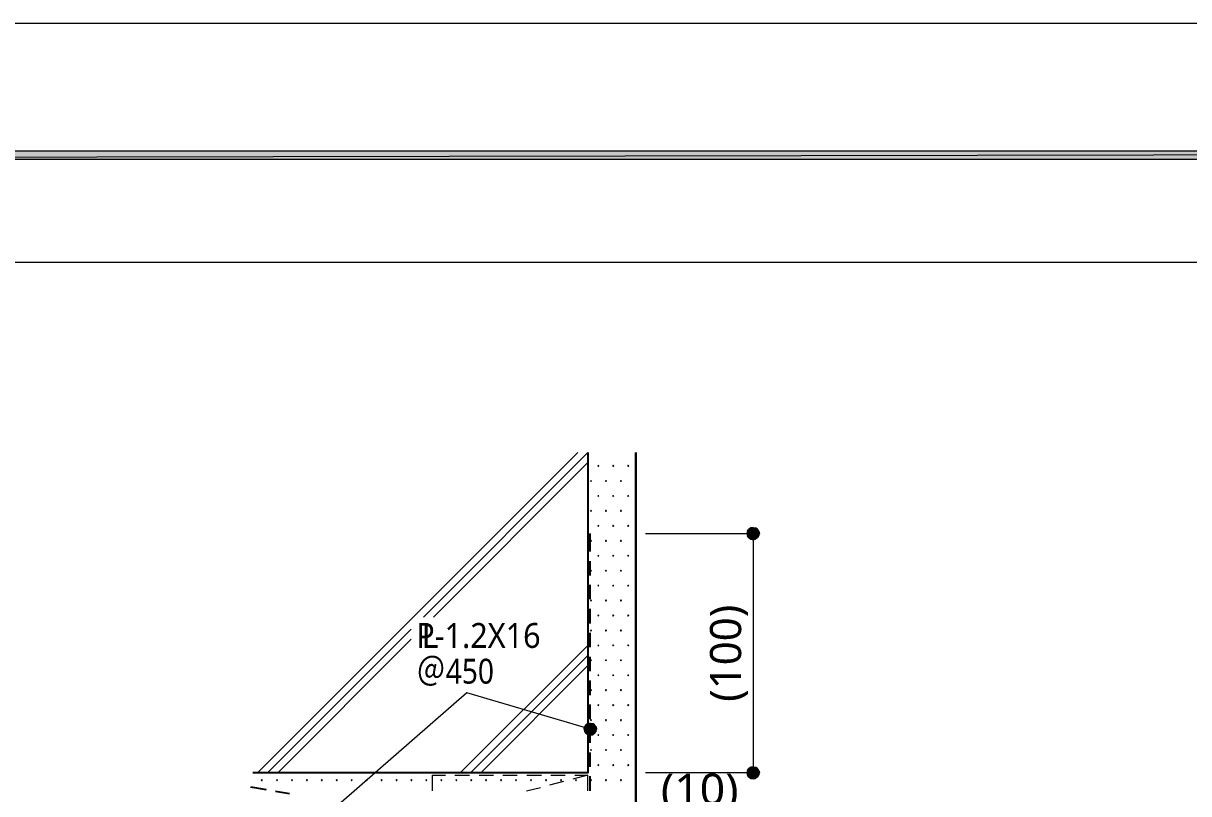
# Model space of a CAD drawing. Header units: millimetres. Extents: x 0 to 420, y 0 to 297.
# Drawn here: x 108.4 to 205.8, y 232.6 to 297 of the extents above; entities that cross this region are included whole.
import ezdxf
from ezdxf.enums import TextEntityAlignment as Align

# ---------------------------------------------------------------- set-up
doc = ezdxf.new("R2010")
doc.units = ezdxf.units.MM
doc.styles.add('kst32b', font='NotoSansJP-Variable.ttf')

msp = doc.modelspace()

# ---------------------------------------------------------------- hatches: boundary and pattern name
h = msp.add_hatch(color=7)
h.paths.add_polyline_path([(394.166, 285.623), (394.166, 286.321), (26.183, 285.623), (394.166, 285.623)])
h.paths.add_polyline_path([(394.166, 286.321), (26.183, 285.623), (26.183, 286.321), (394.166, 286.321)])
for points in [[(156.422, 260.032), (156.401, 260.011), (156.379, 259.99), (156.401, 259.969), (156.422, 259.948), (156.443, 259.969), (156.464, 259.99), (156.443, 260.011), (156.422, 260.032)], [(157.671, 260.032), (157.649, 260.011), (157.628, 259.99), (157.649, 259.969), (157.671, 259.948), (157.692, 259.969), (157.713, 259.99), (157.692, 260.011), (157.671, 260.032)], [(158.919, 260.032), (158.898, 260.011), (158.877, 259.99), (158.898, 259.969), (158.919, 259.948), (158.941, 259.969), (158.962, 259.99), (158.941, 260.011), (158.919, 260.032)], [(155.808, 258.762), (155.787, 258.741), (155.766, 258.72), (155.787, 258.699), (155.808, 258.678), (155.829, 258.699), (155.85, 258.72), (155.829, 258.741), (155.808, 258.762)], [(157.057, 258.762), (157.036, 258.741), (157.014, 258.72), (157.036, 258.699), (157.057, 258.678), (157.078, 258.699), (157.099, 258.72), (157.078, 258.741), (157.057, 258.762)], [(158.305, 258.762), (158.284, 258.741), (158.263, 258.72), (158.284, 258.699), (158.305, 258.678), (158.327, 258.699), (158.348, 258.72), (158.327, 258.741), (158.305, 258.762)], [(156.422, 257.514), (156.401, 257.492), (156.379, 257.471), (156.401, 257.45), (156.422, 257.429), (156.443, 257.45), (156.464, 257.471), (156.443, 257.492), (156.422, 257.514)], [(157.671, 257.514), (157.649, 257.492), (157.628, 257.471), (157.649, 257.45), (157.671, 257.429), (157.692, 257.45), (157.713, 257.471), (157.692, 257.492), (157.671, 257.514)], [(158.919, 257.514), (158.898, 257.492), (158.877, 257.471), (158.898, 257.45), (158.919, 257.429), (158.941, 257.45), (158.962, 257.471), (158.941, 257.492), (158.919, 257.514)], [(155.808, 256.265), (155.787, 256.244), (155.766, 256.222), (155.787, 256.201), (155.808, 256.18), (155.829, 256.201), (155.85, 256.222), (155.829, 256.244), (155.808, 256.265)], [(157.057, 256.265), (157.036, 256.244), (157.014, 256.222), (157.036, 256.201), (157.057, 256.18), (157.078, 256.201), (157.099, 256.222), (157.078, 256.244), (157.057, 256.265)], [(158.305, 256.265), (158.284, 256.244), (158.263, 256.222), (158.284, 256.201), (158.305, 256.18), (158.327, 256.201), (158.348, 256.222), (158.327, 256.244), (158.305, 256.265)], [(156.422, 255.016), (156.401, 254.995), (156.379, 254.974), (156.401, 254.953), (156.422, 254.931), (156.443, 254.953), (156.464, 254.974), (156.443, 254.995), (156.422, 255.016)], [(157.671, 255.016), (157.649, 254.995), (157.628, 254.974), (157.649, 254.953), (157.671, 254.931), (157.692, 254.953), (157.713, 254.974), (157.692, 254.995), (157.671, 255.016)], [(158.919, 255.016), (158.898, 254.995), (158.877, 254.974), (158.898, 254.953), (158.919, 254.931), (158.941, 254.953), (158.962, 254.974), (158.941, 254.995), (158.919, 255.016)], [(169.164, 253.852), (169.354, 253.809), (169.354, 254.339), (169.164, 253.852)], [(155.808, 253.767), (155.787, 253.746), (155.766, 253.725), (155.787, 253.704), (155.808, 253.682), (155.829, 253.704), (155.85, 253.725), (155.829, 253.746), (155.808, 253.767)], [(157.057, 253.767), (157.036, 253.746), (157.014, 253.725), (157.036, 253.704), (157.057, 253.682), (157.078, 253.704), (157.099, 253.725), (157.078, 253.746), (157.057, 253.767)], [(158.305, 253.767), (158.284, 253.746), (158.263, 253.725), (158.284, 253.704), (158.305, 253.682), (158.327, 253.704), (158.348, 253.725), (158.327, 253.746), (158.305, 253.767)], [(156.422, 252.518), (156.401, 252.497), (156.379, 252.476), (156.401, 252.455), (156.422, 252.434), (156.443, 252.455), (156.464, 252.476), (156.443, 252.497), (156.422, 252.518)], [(157.671, 252.518), (157.649, 252.497), (157.628, 252.476), (157.649, 252.455), (157.671, 252.434), (157.692, 252.455), (157.713, 252.476), (157.692, 252.497), (157.671, 252.518)], [(158.919, 252.518), (158.898, 252.497), (158.877, 252.476), (158.898, 252.455), (158.919, 252.434), (158.941, 252.455), (158.962, 252.476), (158.941, 252.497), (158.919, 252.518)], [(155.808, 251.27), (155.787, 251.248), (155.766, 251.227), (155.787, 251.206), (155.808, 251.185), (155.829, 251.206), (155.85, 251.227), (155.829, 251.248), (155.808, 251.27)], [(157.057, 251.27), (157.036, 251.248), (157.014, 251.227), (157.036, 251.206), (157.057, 251.185), (157.078, 251.206), (157.099, 251.227), (157.078, 251.248), (157.057, 251.27)], [(158.305, 251.27), (158.284, 251.248), (158.263, 251.227), (158.284, 251.206), (158.305, 251.185), (158.327, 251.206), (158.348, 251.227), (158.327, 251.248), (158.305, 251.27)], [(156.422, 250.021), (156.401, 249.999), (156.379, 249.978), (156.401, 249.957), (156.422, 249.936), (156.443, 249.957), (156.464, 249.978), (156.443, 249.999), (156.422, 250.021)], [(157.671, 250.021), (157.649, 249.999), (157.628, 249.978), (157.649, 249.957), (157.671, 249.936), (157.692, 249.957), (157.713, 249.978), (157.692, 249.999), (157.671, 250.021)], [(158.919, 250.021), (158.898, 249.999), (158.877, 249.978), (158.898, 249.957), (158.919, 249.936), (158.941, 249.957), (158.962, 249.978), (158.941, 249.999), (158.919, 250.021)], [(155.808, 248.772), (155.787, 248.751), (155.766, 248.729), (155.787, 248.708), (155.808, 248.687), (155.829, 248.708), (155.85, 248.729), (155.829, 248.751), (155.808, 248.772)], [(157.057, 248.772), (157.036, 248.751), (157.014, 248.729), (157.036, 248.708), (157.057, 248.687), (157.078, 248.708), (157.099, 248.729), (157.078, 248.751), (157.057, 248.772)], [(158.305, 248.772), (158.284, 248.751), (158.263, 248.729), (158.284, 248.708), (158.305, 248.687), (158.327, 248.708), (158.348, 248.729), (158.327, 248.751), (158.305, 248.772)], [(156.422, 247.523), (156.401, 247.502), (156.379, 247.481), (156.401, 247.459), (156.422, 247.438), (156.443, 247.459), (156.464, 247.481), (156.443, 247.502), (156.422, 247.523)], [(157.671, 247.523), (157.649, 247.502), (157.628, 247.481), (157.649, 247.459), (157.671, 247.438), (157.692, 247.459), (157.713, 247.481), (157.692, 247.502), (157.671, 247.523)], [(158.919, 247.523), (158.898, 247.502), (158.877, 247.481), (158.898, 247.459), (158.919, 247.438), (158.941, 247.459), (158.962, 247.481), (158.941, 247.502), (158.919, 247.523)], [(155.808, 246.274), (155.787, 246.253), (155.766, 246.232), (155.787, 246.211), (155.808, 246.189), (155.829, 246.211), (155.85, 246.232), (155.829, 246.253), (155.808, 246.274)], [(157.057, 246.274), (157.036, 246.253), (157.014, 246.232), (157.036, 246.211), (157.057, 246.189), (157.078, 246.211), (157.099, 246.232), (157.078, 246.253), (157.057, 246.274)], [(158.305, 246.274), (158.284, 246.253), (158.263, 246.232), (158.284, 246.211), (158.305, 246.189), (158.327, 246.211), (158.348, 246.232), (158.327, 246.253), (158.305, 246.274)], [(156.422, 245.025), (156.401, 245.004), (156.379, 244.983), (156.401, 244.962), (156.422, 244.941), (156.443, 244.962), (156.464, 244.983), (156.443, 245.004), (156.422, 245.025)], [(157.671, 245.025), (157.649, 245.004), (157.628, 244.983), (157.649, 244.962), (157.671, 244.941), (157.692, 244.962), (157.713, 244.983), (157.692, 245.004), (157.671, 245.025)], [(158.919, 245.025), (158.898, 245.004), (158.877, 244.983), (158.898, 244.962), (158.919, 244.941), (158.941, 244.962), (158.962, 244.983), (158.941, 245.004), (158.919, 245.025)], [(155.808, 243.776), (155.787, 243.755), (155.766, 243.734), (155.787, 243.713), (155.808, 243.692), (155.829, 243.713), (155.85, 243.734), (155.829, 243.755), (155.808, 243.776)], [(157.057, 243.776), (157.036, 243.755), (157.014, 243.734), (157.036, 243.713), (157.057, 243.692), (157.078, 243.713), (157.099, 243.734), (157.078, 243.755), (157.057, 243.776)], [(158.305, 243.776), (158.284, 243.755), (158.263, 243.734), (158.284, 243.713), (158.305, 243.692), (158.327, 243.713), (158.348, 243.734), (158.327, 243.755), (158.305, 243.776)], [(156.422, 242.528), (156.401, 242.506), (156.379, 242.485), (156.401, 242.464), (156.422, 242.443), (156.443, 242.464), (156.464, 242.485), (156.443, 242.506), (156.422, 242.528)], [(157.671, 242.528), (157.649, 242.506), (157.628, 242.485), (157.649, 242.464), (157.671, 242.443), (157.692, 242.464), (157.713, 242.485), (157.692, 242.506), (157.671, 242.528)], [(158.919, 242.528), (158.898, 242.506), (158.877, 242.485), (158.898, 242.464), (158.919, 242.443), (158.941, 242.464), (158.962, 242.485), (158.941, 242.506), (158.919, 242.528)], [(155.808, 241.279), (155.787, 241.258), (155.766, 241.237), (155.787, 241.215), (155.808, 241.194), (155.829, 241.215), (155.85, 241.237), (155.829, 241.258), (155.808, 241.279)], [(157.057, 241.279), (157.036, 241.258), (157.014, 241.237), (157.036, 241.215), (157.057, 241.194), (157.078, 241.215), (157.099, 241.237), (157.078, 241.258), (157.057, 241.279)], [(158.305, 241.279), (158.284, 241.258), (158.263, 241.237), (158.284, 241.215), (158.305, 241.194), (158.327, 241.215), (158.348, 241.237), (158.327, 241.258), (158.305, 241.279)], [(156.422, 240.03), (156.401, 240.009), (156.379, 239.988), (156.401, 239.966), (156.422, 239.945), (156.443, 239.966), (156.464, 239.988), (156.443, 240.009), (156.422, 240.03)], [(157.671, 240.03), (157.649, 240.009), (157.628, 239.988), (157.649, 239.966), (157.671, 239.945), (157.692, 239.966), (157.713, 239.988), (157.692, 240.009), (157.671, 240.03)], [(158.919, 240.03), (158.898, 240.009), (158.877, 239.988), (158.898, 239.966), (158.919, 239.945), (158.941, 239.966), (158.962, 239.988), (158.941, 240.009), (158.919, 240.03)], [(155.808, 238.781), (155.787, 238.76), (155.766, 238.739), (155.787, 238.718), (155.808, 238.696), (155.829, 238.718), (155.85, 238.739), (155.829, 238.76), (155.808, 238.781)], [(157.057, 238.781), (157.036, 238.76), (157.014, 238.739), (157.036, 238.718), (157.057, 238.696), (157.078, 238.718), (157.099, 238.739), (157.078, 238.76), (157.057, 238.781)], [(158.305, 238.781), (158.284, 238.76), (158.263, 238.739), (158.284, 238.718), (158.305, 238.696), (158.327, 238.718), (158.348, 238.739), (158.327, 238.76), (158.305, 238.781)], [(155.554, 238.464), (155.385, 238.337), (155.744, 237.977), (155.554, 238.464)], [(156.422, 237.532), (156.401, 237.511), (156.379, 237.49), (156.401, 237.469), (156.422, 237.448), (156.443, 237.469), (156.464, 237.49), (156.443, 237.511), (156.422, 237.532)], [(157.671, 237.532), (157.649, 237.511), (157.628, 237.49), (157.649, 237.469), (157.671, 237.448), (157.692, 237.469), (157.713, 237.49), (157.692, 237.511), (157.671, 237.532)], [(158.919, 237.532), (158.898, 237.511), (158.877, 237.49), (158.898, 237.469), (158.919, 237.448), (158.941, 237.469), (158.962, 237.49), (158.941, 237.511), (158.919, 237.532)], [(155.808, 236.283), (155.787, 236.262), (155.766, 236.241), (155.787, 236.22), (155.808, 236.199), (155.829, 236.22), (155.85, 236.241), (155.829, 236.262), (155.808, 236.283)], [(157.057, 236.283), (157.036, 236.262), (157.014, 236.241), (157.036, 236.22), (157.057, 236.199), (157.078, 236.22), (157.099, 236.241), (157.078, 236.262), (157.057, 236.283)], [(158.305, 236.283), (158.284, 236.262), (158.263, 236.241), (158.284, 236.22), (158.305, 236.199), (158.327, 236.22), (158.348, 236.241), (158.327, 236.262), (158.305, 236.283)], [(156.422, 235.013), (156.401, 234.992), (156.379, 234.971), (156.401, 234.95), (156.422, 234.929), (156.443, 234.95), (156.464, 234.971), (156.443, 234.992), (156.422, 235.013)], [(157.671, 235.013), (157.649, 234.992), (157.628, 234.971), (157.649, 234.95), (157.671, 234.929), (157.692, 234.95), (157.713, 234.971), (157.692, 234.992), (157.671, 235.013)], [(158.919, 235.013), (158.898, 234.992), (158.877, 234.971), (158.898, 234.95), (158.919, 234.929), (158.941, 234.95), (158.962, 234.971), (158.941, 234.992), (158.919, 235.013)], [(169.164, 233.849), (169.354, 233.828), (169.354, 234.336), (169.164, 233.849)], [(128.291, 233.765), (128.27, 233.743), (128.249, 233.722), (128.27, 233.701), (128.291, 233.68), (128.312, 233.701), (128.334, 233.722), (128.312, 233.743), (128.291, 233.765)], [(129.561, 233.765), (129.54, 233.743), (129.519, 233.722), (129.54, 233.701), (129.561, 233.68), (129.582, 233.701), (129.604, 233.722), (129.582, 233.743), (129.561, 233.765)], [(130.81, 233.765), (130.789, 233.743), (130.768, 233.722), (130.789, 233.701), (130.81, 233.68), (130.831, 233.701), (130.852, 233.722), (130.831, 233.743), (130.81, 233.765)], [(132.059, 233.765), (132.038, 233.743), (132.017, 233.722), (132.038, 233.701), (132.059, 233.68), (132.08, 233.701), (132.101, 233.722), (132.08, 233.743), (132.059, 233.765)], [(133.308, 233.765), (133.287, 233.743), (133.265, 233.722), (133.287, 233.701), (133.308, 233.68), (133.329, 233.701), (133.35, 233.722), (133.329, 233.743), (133.308, 233.765)], [(134.557, 233.765), (134.535, 233.743), (134.514, 233.722), (134.535, 233.701), (134.557, 233.68), (134.578, 233.701), (134.599, 233.722), (134.578, 233.743), (134.557, 233.765)], [(135.805, 233.765), (135.784, 233.743), (135.763, 233.722), (135.784, 233.701), (135.805, 233.68), (135.827, 233.701), (135.848, 233.722), (135.827, 233.743), (135.805, 233.765)], [(137.054, 233.765), (137.033, 233.743), (137.012, 233.722), (137.033, 233.701), (137.054, 233.68), (137.075, 233.701), (137.096, 233.722), (137.075, 233.743), (137.054, 233.765)], [(138.303, 233.765), (138.282, 233.743), (138.261, 233.722), (138.282, 233.701), (138.303, 233.68), (138.324, 233.701), (138.345, 233.722), (138.324, 233.743), (138.303, 233.765)], [(139.552, 233.765), (139.531, 233.743), (139.51, 233.722), (139.531, 233.701), (139.552, 233.68), (139.573, 233.701), (139.594, 233.722), (139.573, 233.743), (139.552, 233.765)], [(140.801, 233.765), (140.779, 233.743), (140.758, 233.722), (140.779, 233.701), (140.801, 233.68), (140.822, 233.701), (140.843, 233.722), (140.822, 233.743), (140.801, 233.765)], [(142.05, 233.765), (142.028, 233.743), (142.007, 233.722), (142.028, 233.701), (142.05, 233.68), (142.071, 233.701), (142.092, 233.722), (142.071, 233.743), (142.05, 233.765)], [(143.298, 233.765), (143.277, 233.743), (143.256, 233.722), (143.277, 233.701), (143.298, 233.68), (143.32, 233.701), (143.341, 233.722), (143.32, 233.743), (143.298, 233.765)], [(144.547, 233.765), (144.526, 233.743), (144.505, 233.722), (144.526, 233.701), (144.547, 233.68), (144.568, 233.701), (144.59, 233.722), (144.568, 233.743), (144.547, 233.765)], [(145.796, 233.765), (145.775, 233.743), (145.754, 233.722), (145.775, 233.701), (145.796, 233.68), (145.817, 233.701), (145.838, 233.722), (145.817, 233.743), (145.796, 233.765)], [(147.045, 233.765), (147.024, 233.743), (147.003, 233.722), (147.024, 233.701), (147.045, 233.68), (147.066, 233.701), (147.087, 233.722), (147.066, 233.743), (147.045, 233.765)], [(148.294, 233.765), (148.272, 233.743), (148.251, 233.722), (148.272, 233.701), (148.294, 233.68), (148.315, 233.701), (148.336, 233.722), (148.315, 233.743), (148.294, 233.765)], [(149.543, 233.765), (149.521, 233.743), (149.5, 233.722), (149.521, 233.701), (149.543, 233.68), (149.564, 233.701), (149.585, 233.722), (149.564, 233.743), (149.543, 233.765)], [(150.791, 233.765), (150.77, 233.743), (150.749, 233.722), (150.77, 233.701), (150.791, 233.68), (150.812, 233.701), (150.834, 233.722), (150.812, 233.743), (150.791, 233.765)], [(152.061, 233.765), (152.04, 233.743), (152.019, 233.722), (152.04, 233.701), (152.061, 233.68), (152.083, 233.701), (152.104, 233.722), (152.083, 233.743), (152.061, 233.765)], [(153.31, 233.765), (153.289, 233.743), (153.268, 233.722), (153.289, 233.701), (153.31, 233.68), (153.331, 233.701), (153.353, 233.722), (153.331, 233.743), (153.31, 233.765)], [(154.559, 233.765), (154.538, 233.743), (154.517, 233.722), (154.538, 233.701), (154.559, 233.68), (154.58, 233.701), (154.601, 233.722), (154.58, 233.743), (154.559, 233.765)], [(155.808, 233.765), (155.787, 233.743), (155.766, 233.722), (155.787, 233.701), (155.808, 233.68), (155.829, 233.701), (155.85, 233.722), (155.829, 233.743), (155.808, 233.765)], [(157.057, 233.765), (157.036, 233.743), (157.014, 233.722), (157.036, 233.701), (157.057, 233.68), (157.078, 233.701), (157.099, 233.722), (157.078, 233.743), (157.057, 233.765)], [(158.305, 233.765), (158.284, 233.743), (158.263, 233.722), (158.284, 233.701), (158.305, 233.68), (158.327, 233.701), (158.348, 233.722), (158.327, 233.743), (158.305, 233.765)]]:
    msp.add_hatch(color=7).paths.add_polyline_path(points)
h = msp.add_hatch(color=7)
h.paths.add_polyline_path([(169.164, 254.804), (168.995, 254.698), (169.354, 254.339), (169.164, 254.804)])
h.paths.add_polyline_path([(168.995, 254.698), (169.354, 254.339), (168.889, 254.529), (168.995, 254.698)])
h.paths.add_polyline_path([(169.354, 254.339), (168.889, 254.529), (168.846, 254.339), (169.354, 254.339)])
h = msp.add_hatch(color=7)
h.paths.add_polyline_path([(168.846, 254.339), (168.889, 254.127), (169.354, 254.339), (168.846, 254.339)])
h.paths.add_polyline_path([(168.889, 254.127), (169.354, 254.339), (168.995, 253.979), (168.889, 254.127)])
h.paths.add_polyline_path([(169.354, 254.339), (168.995, 253.979), (169.164, 253.852), (169.354, 254.339)])
h = msp.add_hatch(color=7)
h.paths.add_polyline_path([(169.736, 254.698), (169.566, 254.804), (169.354, 254.339), (169.736, 254.698)])
h.paths.add_polyline_path([(169.566, 254.804), (169.354, 254.339), (169.354, 254.847), (169.566, 254.804)])
h.paths.add_polyline_path([(169.354, 254.339), (169.354, 254.847), (169.164, 254.804), (169.354, 254.339)])
h = msp.add_hatch(color=7)
h.paths.add_polyline_path([(169.841, 254.127), (169.884, 254.339), (169.354, 254.339), (169.841, 254.127)])
h.paths.add_polyline_path([(169.884, 254.339), (169.354, 254.339), (169.841, 254.529), (169.884, 254.339)])
h.paths.add_polyline_path([(169.354, 254.339), (169.841, 254.529), (169.736, 254.698), (169.354, 254.339)])
h = msp.add_hatch(color=7)
h.paths.add_polyline_path([(169.354, 253.809), (169.566, 253.852), (169.354, 254.339), (169.354, 253.809)])
h.paths.add_polyline_path([(169.566, 253.852), (169.354, 254.339), (169.736, 253.979), (169.566, 253.852)])
h.paths.add_polyline_path([(169.354, 254.339), (169.736, 253.979), (169.841, 254.127), (169.354, 254.339)])
h = msp.add_hatch(color=7)
h.paths.add_polyline_path([(155.385, 238.337), (155.279, 238.167), (155.744, 237.977), (155.385, 238.337)])
h.paths.add_polyline_path([(155.279, 238.167), (155.744, 237.977), (155.236, 237.977), (155.279, 238.167)])
h.paths.add_polyline_path([(155.744, 237.977), (155.236, 237.977), (155.279, 237.786), (155.744, 237.977)])
h = msp.add_hatch(color=7)
h.paths.add_polyline_path([(155.279, 237.786), (155.385, 237.617), (155.744, 237.977), (155.279, 237.786)])
h.paths.add_polyline_path([(155.385, 237.617), (155.744, 237.977), (155.554, 237.511), (155.385, 237.617)])
h.paths.add_polyline_path([(155.744, 237.977), (155.554, 237.511), (155.744, 237.469), (155.744, 237.977)])
h = msp.add_hatch(color=7)
h.paths.add_polyline_path([(156.104, 238.337), (155.956, 238.464), (155.744, 237.977), (156.104, 238.337)])
h.paths.add_polyline_path([(155.956, 238.464), (155.744, 237.977), (155.744, 238.485), (155.956, 238.464)])
h.paths.add_polyline_path([(155.744, 237.977), (155.744, 238.485), (155.554, 238.464), (155.744, 237.977)])
h = msp.add_hatch(color=7)
h.paths.add_polyline_path([(156.231, 237.786), (156.274, 237.977), (155.744, 237.977), (156.231, 237.786)])
h.paths.add_polyline_path([(156.274, 237.977), (155.744, 237.977), (156.231, 238.167), (156.274, 237.977)])
h.paths.add_polyline_path([(155.744, 237.977), (156.231, 238.167), (156.104, 238.337), (155.744, 237.977)])
h = msp.add_hatch(color=7)
h.paths.add_polyline_path([(155.744, 237.469), (155.956, 237.511), (155.744, 237.977), (155.744, 237.469)])
h.paths.add_polyline_path([(155.956, 237.511), (155.744, 237.977), (156.104, 237.617), (155.956, 237.511)])
h.paths.add_polyline_path([(155.744, 237.977), (156.104, 237.617), (156.231, 237.786), (155.744, 237.977)])
h = msp.add_hatch(color=7)
h.paths.add_polyline_path([(169.164, 234.802), (168.995, 234.696), (169.354, 234.336), (169.164, 234.802)])
h.paths.add_polyline_path([(168.995, 234.696), (169.354, 234.336), (168.889, 234.527), (168.995, 234.696)])
h.paths.add_polyline_path([(169.354, 234.336), (168.889, 234.527), (168.846, 234.336), (169.354, 234.336)])
h = msp.add_hatch(color=7)
h.paths.add_polyline_path([(169.736, 234.696), (169.566, 234.802), (169.354, 234.336), (169.736, 234.696)])
h.paths.add_polyline_path([(169.566, 234.802), (169.354, 234.336), (169.354, 234.844), (169.566, 234.802)])
h.paths.add_polyline_path([(169.354, 234.336), (169.354, 234.844), (169.164, 234.802), (169.354, 234.336)])
h = msp.add_hatch(color=7)
h.paths.add_polyline_path([(168.846, 234.336), (168.889, 234.146), (169.354, 234.336), (168.846, 234.336)])
h.paths.add_polyline_path([(168.889, 234.146), (169.354, 234.336), (168.995, 233.976), (168.889, 234.146)])
h.paths.add_polyline_path([(169.354, 234.336), (168.995, 233.976), (169.164, 233.849), (169.354, 234.336)])
h = msp.add_hatch(color=7)
h.paths.add_polyline_path([(169.841, 234.146), (169.884, 234.336), (169.354, 234.336), (169.841, 234.146)])
h.paths.add_polyline_path([(169.884, 234.336), (169.354, 234.336), (169.841, 234.527), (169.884, 234.336)])
h.paths.add_polyline_path([(169.354, 234.336), (169.841, 234.527), (169.736, 234.696), (169.354, 234.336)])
h = msp.add_hatch(color=7)
h.paths.add_polyline_path([(169.354, 233.828), (169.566, 233.849), (169.354, 234.336), (169.354, 233.828)])
h.paths.add_polyline_path([(169.566, 233.849), (169.354, 234.336), (169.736, 233.976), (169.566, 233.849)])
h.paths.add_polyline_path([(169.354, 234.336), (169.736, 233.976), (169.841, 234.146), (169.354, 234.336)])

# ---------------------------------------------------------------- linework, layer by layer
at = {"lineweight": 13}
msp.add_lwpolyline([(0.191, 0), (0.191, 296.968), (420.158, 296.968), (420.158, 0)], close=True, dxfattribs=at)
at = {"lineweight": 0}
for points in [[(394.166, 285.623), (394.166, 286.321), (26.183, 285.623)], [(394.166, 286.321), (26.183, 285.623), (26.183, 286.321)], [(156.422, 260.032), (156.401, 260.011), (156.379, 259.99), (156.401, 259.969), (156.422, 259.948), (156.443, 259.969), (156.464, 259.99), (156.443, 260.011)], [(157.671, 260.032), (157.649, 260.011), (157.628, 259.99), (157.649, 259.969), (157.671, 259.948), (157.692, 259.969), (157.713, 259.99), (157.692, 260.011)], [(158.919, 260.032), (158.898, 260.011), (158.877, 259.99), (158.898, 259.969), (158.919, 259.948), (158.941, 259.969), (158.962, 259.99), (158.941, 260.011)], [(155.808, 258.762), (155.787, 258.741), (155.766, 258.72), (155.787, 258.699), (155.808, 258.678), (155.829, 258.699), (155.85, 258.72), (155.829, 258.741)], [(157.057, 258.762), (157.036, 258.741), (157.014, 258.72), (157.036, 258.699), (157.057, 258.678), (157.078, 258.699), (157.099, 258.72), (157.078, 258.741)], [(158.305, 258.762), (158.284, 258.741), (158.263, 258.72), (158.284, 258.699), (158.305, 258.678), (158.327, 258.699), (158.348, 258.72), (158.327, 258.741)], [(156.422, 257.514), (156.401, 257.492), (156.379, 257.471), (156.401, 257.45), (156.422, 257.429), (156.443, 257.45), (156.464, 257.471), (156.443, 257.492)], [(157.671, 257.514), (157.649, 257.492), (157.628, 257.471), (157.649, 257.45), (157.671, 257.429), (157.692, 257.45), (157.713, 257.471), (157.692, 257.492)], [(158.919, 257.514), (158.898, 257.492), (158.877, 257.471), (158.898, 257.45), (158.919, 257.429), (158.941, 257.45), (158.962, 257.471), (158.941, 257.492)], [(155.808, 256.265), (155.787, 256.244), (155.766, 256.222), (155.787, 256.201), (155.808, 256.18), (155.829, 256.201), (155.85, 256.222), (155.829, 256.244)], [(157.057, 256.265), (157.036, 256.244), (157.014, 256.222), (157.036, 256.201), (157.057, 256.18), (157.078, 256.201), (157.099, 256.222), (157.078, 256.244)], [(158.305, 256.265), (158.284, 256.244), (158.263, 256.222), (158.284, 256.201), (158.305, 256.18), (158.327, 256.201), (158.348, 256.222), (158.327, 256.244)], [(156.422, 255.016), (156.401, 254.995), (156.379, 254.974), (156.401, 254.953), (156.422, 254.931), (156.443, 254.953), (156.464, 254.974), (156.443, 254.995)], [(157.671, 255.016), (157.649, 254.995), (157.628, 254.974), (157.649, 254.953), (157.671, 254.931), (157.692, 254.953), (157.713, 254.974), (157.692, 254.995)], [(158.919, 255.016), (158.898, 254.995), (158.877, 254.974), (158.898, 254.953), (158.919, 254.931), (158.941, 254.953), (158.962, 254.974), (158.941, 254.995)], [(169.354, 254.339), (168.889, 254.529), (168.846, 254.339)], [(168.846, 254.339), (168.889, 254.127), (169.354, 254.339)], [(168.995, 254.698), (169.354, 254.339), (168.889, 254.529)], [(168.889, 254.127), (169.354, 254.339), (168.995, 253.979)], [(169.164, 254.804), (168.995, 254.698), (169.354, 254.339)], [(169.354, 254.339), (168.995, 253.979), (169.164, 253.852)], [(169.354, 254.339), (169.354, 254.847), (169.164, 254.804)], [(169.164, 253.852), (169.354, 253.809), (169.354, 254.339)], [(169.566, 254.804), (169.354, 254.339), (169.354, 254.847)], [(169.736, 254.698), (169.566, 254.804), (169.354, 254.339)], [(169.354, 254.339), (169.841, 254.529), (169.736, 254.698)], [(169.884, 254.339), (169.354, 254.339), (169.841, 254.529)], [(169.354, 253.809), (169.566, 253.852), (169.354, 254.339)], [(169.566, 253.852), (169.354, 254.339), (169.736, 253.979)], [(169.354, 254.339), (169.736, 253.979), (169.841, 254.127)], [(169.841, 254.127), (169.884, 254.339), (169.354, 254.339)], [(155.808, 253.767), (155.787, 253.746), (155.766, 253.725), (155.787, 253.704), (155.808, 253.682), (155.829, 253.704), (155.85, 253.725), (155.829, 253.746)], [(157.057, 253.767), (157.036, 253.746), (157.014, 253.725), (157.036, 253.704), (157.057, 253.682), (157.078, 253.704), (157.099, 253.725), (157.078, 253.746)], [(158.305, 253.767), (158.284, 253.746), (158.263, 253.725), (158.284, 253.704), (158.305, 253.682), (158.327, 253.704), (158.348, 253.725), (158.327, 253.746)], [(156.422, 252.518), (156.401, 252.497), (156.379, 252.476), (156.401, 252.455), (156.422, 252.434), (156.443, 252.455), (156.464, 252.476), (156.443, 252.497)], [(157.671, 252.518), (157.649, 252.497), (157.628, 252.476), (157.649, 252.455), (157.671, 252.434), (157.692, 252.455), (157.713, 252.476), (157.692, 252.497)], [(158.919, 252.518), (158.898, 252.497), (158.877, 252.476), (158.898, 252.455), (158.919, 252.434), (158.941, 252.455), (158.962, 252.476), (158.941, 252.497)], [(155.808, 251.27), (155.787, 251.248), (155.766, 251.227), (155.787, 251.206), (155.808, 251.185), (155.829, 251.206), (155.85, 251.227), (155.829, 251.248)], [(157.057, 251.27), (157.036, 251.248), (157.014, 251.227), (157.036, 251.206), (157.057, 251.185), (157.078, 251.206), (157.099, 251.227), (157.078, 251.248)], [(158.305, 251.27), (158.284, 251.248), (158.263, 251.227), (158.284, 251.206), (158.305, 251.185), (158.327, 251.206), (158.348, 251.227), (158.327, 251.248)], [(156.422, 250.021), (156.401, 249.999), (156.379, 249.978), (156.401, 249.957), (156.422, 249.936), (156.443, 249.957), (156.464, 249.978), (156.443, 249.999)], [(157.671, 250.021), (157.649, 249.999), (157.628, 249.978), (157.649, 249.957), (157.671, 249.936), (157.692, 249.957), (157.713, 249.978), (157.692, 249.999)], [(158.919, 250.021), (158.898, 249.999), (158.877, 249.978), (158.898, 249.957), (158.919, 249.936), (158.941, 249.957), (158.962, 249.978), (158.941, 249.999)], [(155.808, 248.772), (155.787, 248.751), (155.766, 248.729), (155.787, 248.708), (155.808, 248.687), (155.829, 248.708), (155.85, 248.729), (155.829, 248.751)], [(157.057, 248.772), (157.036, 248.751), (157.014, 248.729), (157.036, 248.708), (157.057, 248.687), (157.078, 248.708), (157.099, 248.729), (157.078, 248.751)], [(158.305, 248.772), (158.284, 248.751), (158.263, 248.729), (158.284, 248.708), (158.305, 248.687), (158.327, 248.708), (158.348, 248.729), (158.327, 248.751)], [(156.422, 247.523), (156.401, 247.502), (156.379, 247.481), (156.401, 247.459), (156.422, 247.438), (156.443, 247.459), (156.464, 247.481), (156.443, 247.502)], [(157.671, 247.523), (157.649, 247.502), (157.628, 247.481), (157.649, 247.459), (157.671, 247.438), (157.692, 247.459), (157.713, 247.481), (157.692, 247.502)], [(158.919, 247.523), (158.898, 247.502), (158.877, 247.481), (158.898, 247.459), (158.919, 247.438), (158.941, 247.459), (158.962, 247.481), (158.941, 247.502)], [(155.808, 246.274), (155.787, 246.253), (155.766, 246.232), (155.787, 246.211), (155.808, 246.189), (155.829, 246.211), (155.85, 246.232), (155.829, 246.253)], [(157.057, 246.274), (157.036, 246.253), (157.014, 246.232), (157.036, 246.211), (157.057, 246.189), (157.078, 246.211), (157.099, 246.232), (157.078, 246.253)], [(158.305, 246.274), (158.284, 246.253), (158.263, 246.232), (158.284, 246.211), (158.305, 246.189), (158.327, 246.211), (158.348, 246.232), (158.327, 246.253)], [(156.422, 245.025), (156.401, 245.004), (156.379, 244.983), (156.401, 244.962), (156.422, 244.941), (156.443, 244.962), (156.464, 244.983), (156.443, 245.004)], [(157.671, 245.025), (157.649, 245.004), (157.628, 244.983), (157.649, 244.962), (157.671, 244.941), (157.692, 244.962), (157.713, 244.983), (157.692, 245.004)], [(158.919, 245.025), (158.898, 245.004), (158.877, 244.983), (158.898, 244.962), (158.919, 244.941), (158.941, 244.962), (158.962, 244.983), (158.941, 245.004)], [(155.808, 243.776), (155.787, 243.755), (155.766, 243.734), (155.787, 243.713), (155.808, 243.692), (155.829, 243.713), (155.85, 243.734), (155.829, 243.755)], [(157.057, 243.776), (157.036, 243.755), (157.014, 243.734), (157.036, 243.713), (157.057, 243.692), (157.078, 243.713), (157.099, 243.734), (157.078, 243.755)], [(158.305, 243.776), (158.284, 243.755), (158.263, 243.734), (158.284, 243.713), (158.305, 243.692), (158.327, 243.713), (158.348, 243.734), (158.327, 243.755)], [(156.422, 242.528), (156.401, 242.506), (156.379, 242.485), (156.401, 242.464), (156.422, 242.443), (156.443, 242.464), (156.464, 242.485), (156.443, 242.506)], [(157.671, 242.528), (157.649, 242.506), (157.628, 242.485), (157.649, 242.464), (157.671, 242.443), (157.692, 242.464), (157.713, 242.485), (157.692, 242.506)], [(158.919, 242.528), (158.898, 242.506), (158.877, 242.485), (158.898, 242.464), (158.919, 242.443), (158.941, 242.464), (158.962, 242.485), (158.941, 242.506)], [(155.808, 241.279), (155.787, 241.258), (155.766, 241.237), (155.787, 241.215), (155.808, 241.194), (155.829, 241.215), (155.85, 241.237), (155.829, 241.258)], [(157.057, 241.279), (157.036, 241.258), (157.014, 241.237), (157.036, 241.215), (157.057, 241.194), (157.078, 241.215), (157.099, 241.237), (157.078, 241.258)], [(158.305, 241.279), (158.284, 241.258), (158.263, 241.237), (158.284, 241.215), (158.305, 241.194), (158.327, 241.215), (158.348, 241.237), (158.327, 241.258)], [(156.422, 240.03), (156.401, 240.009), (156.379, 239.988), (156.401, 239.966), (156.422, 239.945), (156.443, 239.966), (156.464, 239.988), (156.443, 240.009)], [(157.671, 240.03), (157.649, 240.009), (157.628, 239.988), (157.649, 239.966), (157.671, 239.945), (157.692, 239.966), (157.713, 239.988), (157.692, 240.009)], [(158.919, 240.03), (158.898, 240.009), (158.877, 239.988), (158.898, 239.966), (158.919, 239.945), (158.941, 239.966), (158.962, 239.988), (158.941, 240.009)], [(155.808, 238.781), (155.787, 238.76), (155.766, 238.739), (155.787, 238.718), (155.808, 238.696), (155.829, 238.718), (155.85, 238.739), (155.829, 238.76)], [(157.057, 238.781), (157.036, 238.76), (157.014, 238.739), (157.036, 238.718), (157.057, 238.696), (157.078, 238.718), (157.099, 238.739), (157.078, 238.76)], [(158.305, 238.781), (158.284, 238.76), (158.263, 238.739), (158.284, 238.718), (158.305, 238.696), (158.327, 238.718), (158.348, 238.739), (158.327, 238.76)], [(155.279, 238.167), (155.744, 237.977), (155.236, 237.977)], [(155.744, 237.977), (155.236, 237.977), (155.279, 237.786)], [(155.385, 238.337), (155.279, 238.167), (155.744, 237.977)], [(155.279, 237.786), (155.385, 237.617), (155.744, 237.977)], [(155.554, 238.464), (155.385, 238.337), (155.744, 237.977)], [(155.385, 237.617), (155.744, 237.977), (155.554, 237.511)], [(155.744, 237.977), (155.744, 238.485), (155.554, 238.464)], [(155.744, 237.977), (155.554, 237.511), (155.744, 237.469)], [(155.956, 238.464), (155.744, 237.977), (155.744, 238.485)], [(156.104, 238.337), (155.956, 238.464), (155.744, 237.977)], [(155.744, 237.977), (156.231, 238.167), (156.104, 238.337)], [(156.274, 237.977), (155.744, 237.977), (156.231, 238.167)], [(155.744, 237.469), (155.956, 237.511), (155.744, 237.977)], [(155.956, 237.511), (155.744, 237.977), (156.104, 237.617)], [(155.744, 237.977), (156.104, 237.617), (156.231, 237.786)], [(156.231, 237.786), (156.274, 237.977), (155.744, 237.977)], [(156.422, 237.532), (156.401, 237.511), (156.379, 237.49), (156.401, 237.469), (156.422, 237.448), (156.443, 237.469), (156.464, 237.49), (156.443, 237.511)], [(157.671, 237.532), (157.649, 237.511), (157.628, 237.49), (157.649, 237.469), (157.671, 237.448), (157.692, 237.469), (157.713, 237.49), (157.692, 237.511)], [(158.919, 237.532), (158.898, 237.511), (158.877, 237.49), (158.898, 237.469), (158.919, 237.448), (158.941, 237.469), (158.962, 237.49), (158.941, 237.511)], [(155.808, 236.283), (155.787, 236.262), (155.766, 236.241), (155.787, 236.22), (155.808, 236.199), (155.829, 236.22), (155.85, 236.241), (155.829, 236.262)], [(157.057, 236.283), (157.036, 236.262), (157.014, 236.241), (157.036, 236.22), (157.057, 236.199), (157.078, 236.22), (157.099, 236.241), (157.078, 236.262)], [(158.305, 236.283), (158.284, 236.262), (158.263, 236.241), (158.284, 236.22), (158.305, 236.199), (158.327, 236.22), (158.348, 236.241), (158.327, 236.262)], [(156.422, 235.013), (156.401, 234.992), (156.379, 234.971), (156.401, 234.95), (156.422, 234.929), (156.443, 234.95), (156.464, 234.971), (156.443, 234.992)], [(157.671, 235.013), (157.649, 234.992), (157.628, 234.971), (157.649, 234.95), (157.671, 234.929), (157.692, 234.95), (157.713, 234.971), (157.692, 234.992)], [(158.919, 235.013), (158.898, 234.992), (158.877, 234.971), (158.898, 234.95), (158.919, 234.929), (158.941, 234.95), (158.962, 234.971), (158.941, 234.992)], [(169.164, 234.802), (168.995, 234.696), (169.354, 234.336)], [(169.354, 234.336), (169.354, 234.844), (169.164, 234.802)], [(169.566, 234.802), (169.354, 234.336), (169.354, 234.844)], [(169.736, 234.696), (169.566, 234.802), (169.354, 234.336)], [(169.354, 234.336), (168.889, 234.527), (168.846, 234.336)], [(168.846, 234.336), (168.889, 234.146), (169.354, 234.336)], [(168.995, 234.696), (169.354, 234.336), (168.889, 234.527)], [(168.889, 234.146), (169.354, 234.336), (168.995, 233.976)], [(169.354, 234.336), (168.995, 233.976), (169.164, 233.849)], [(169.164, 233.849), (169.354, 233.828), (169.354, 234.336)], [(169.354, 234.336), (169.841, 234.527), (169.736, 234.696)], [(169.884, 234.336), (169.354, 234.336), (169.841, 234.527)], [(169.354, 233.828), (169.566, 233.849), (169.354, 234.336)], [(169.566, 233.849), (169.354, 234.336), (169.736, 233.976)], [(169.354, 234.336), (169.736, 233.976), (169.841, 234.146)], [(169.841, 234.146), (169.884, 234.336), (169.354, 234.336)], [(128.291, 233.765), (128.27, 233.743), (128.249, 233.722), (128.27, 233.701), (128.291, 233.68), (128.312, 233.701), (128.334, 233.722), (128.312, 233.743)], [(129.561, 233.765), (129.54, 233.743), (129.519, 233.722), (129.54, 233.701), (129.561, 233.68), (129.582, 233.701), (129.604, 233.722), (129.582, 233.743)], [(130.81, 233.765), (130.789, 233.743), (130.768, 233.722), (130.789, 233.701), (130.81, 233.68), (130.831, 233.701), (130.852, 233.722), (130.831, 233.743)], [(132.059, 233.765), (132.038, 233.743), (132.017, 233.722), (132.038, 233.701), (132.059, 233.68), (132.08, 233.701), (132.101, 233.722), (132.08, 233.743)], [(133.308, 233.765), (133.287, 233.743), (133.265, 233.722), (133.287, 233.701), (133.308, 233.68), (133.329, 233.701), (133.35, 233.722), (133.329, 233.743)], [(134.557, 233.765), (134.535, 233.743), (134.514, 233.722), (134.535, 233.701), (134.557, 233.68), (134.578, 233.701), (134.599, 233.722), (134.578, 233.743)], [(135.805, 233.765), (135.784, 233.743), (135.763, 233.722), (135.784, 233.701), (135.805, 233.68), (135.827, 233.701), (135.848, 233.722), (135.827, 233.743)], [(137.054, 233.765), (137.033, 233.743), (137.012, 233.722), (137.033, 233.701), (137.054, 233.68), (137.075, 233.701), (137.096, 233.722), (137.075, 233.743)], [(138.303, 233.765), (138.282, 233.743), (138.261, 233.722), (138.282, 233.701), (138.303, 233.68), (138.324, 233.701), (138.345, 233.722), (138.324, 233.743)], [(139.552, 233.765), (139.531, 233.743), (139.51, 233.722), (139.531, 233.701), (139.552, 233.68), (139.573, 233.701), (139.594, 233.722), (139.573, 233.743)], [(140.801, 233.765), (140.779, 233.743), (140.758, 233.722), (140.779, 233.701), (140.801, 233.68), (140.822, 233.701), (140.843, 233.722), (140.822, 233.743)], [(142.05, 233.765), (142.028, 233.743), (142.007, 233.722), (142.028, 233.701), (142.05, 233.68), (142.071, 233.701), (142.092, 233.722), (142.071, 233.743)], [(143.298, 233.765), (143.277, 233.743), (143.256, 233.722), (143.277, 233.701), (143.298, 233.68), (143.32, 233.701), (143.341, 233.722), (143.32, 233.743)], [(144.547, 233.765), (144.526, 233.743), (144.505, 233.722), (144.526, 233.701), (144.547, 233.68), (144.568, 233.701), (144.59, 233.722), (144.568, 233.743)], [(145.796, 233.765), (145.775, 233.743), (145.754, 233.722), (145.775, 233.701), (145.796, 233.68), (145.817, 233.701), (145.838, 233.722), (145.817, 233.743)], [(147.045, 233.765), (147.024, 233.743), (147.003, 233.722), (147.024, 233.701), (147.045, 233.68), (147.066, 233.701), (147.087, 233.722), (147.066, 233.743)], [(148.294, 233.765), (148.272, 233.743), (148.251, 233.722), (148.272, 233.701), (148.294, 233.68), (148.315, 233.701), (148.336, 233.722), (148.315, 233.743)], [(149.543, 233.765), (149.521, 233.743), (149.5, 233.722), (149.521, 233.701), (149.543, 233.68), (149.564, 233.701), (149.585, 233.722), (149.564, 233.743)], [(150.791, 233.765), (150.77, 233.743), (150.749, 233.722), (150.77, 233.701), (150.791, 233.68), (150.812, 233.701), (150.834, 233.722), (150.812, 233.743)], [(152.061, 233.765), (152.04, 233.743), (152.019, 233.722), (152.04, 233.701), (152.061, 233.68), (152.083, 233.701), (152.104, 233.722), (152.083, 233.743)], [(153.31, 233.765), (153.289, 233.743), (153.268, 233.722), (153.289, 233.701), (153.31, 233.68), (153.331, 233.701), (153.353, 233.722), (153.331, 233.743)], [(154.559, 233.765), (154.538, 233.743), (154.517, 233.722), (154.538, 233.701), (154.559, 233.68), (154.58, 233.701), (154.601, 233.722), (154.58, 233.743)], [(155.808, 233.765), (155.787, 233.743), (155.766, 233.722), (155.787, 233.701), (155.808, 233.68), (155.829, 233.701), (155.85, 233.722), (155.829, 233.743)], [(157.057, 233.765), (157.036, 233.743), (157.014, 233.722), (157.036, 233.701), (157.057, 233.68), (157.078, 233.701), (157.099, 233.722), (157.078, 233.743)], [(158.305, 233.765), (158.284, 233.743), (158.263, 233.722), (158.284, 233.701), (158.305, 233.68), (158.327, 233.701), (158.348, 233.722), (158.327, 233.743)]]:
    msp.add_lwpolyline(points, close=True, dxfattribs=at)
at = {"lineweight": 13}
for points in [[(394.166, 276.987), (26.183, 276.987)], [(154.707, 261.112), (127.931, 234.336)], [(155.554, 261.112), (141.796, 247.354)], [(155.554, 260.265), (142.642, 247.354)], [(169.354, 254.339), (169.354, 234.336), (160.359, 234.336)], [(160.359, 254.339), (169.354, 254.339)], [(140.779, 246.338), (128.778, 234.336)], [(140.779, 245.491), (129.625, 234.336)], [(155.554, 244.983), (144.886, 234.336)], [(155.554, 244.136), (145.733, 234.336)], [(155.554, 243.29), (146.6, 234.336)], [(145.436, 241.004), (134.938, 231.86)], [(155.744, 237.977), (145.436, 241.004)], [(142.558, 232.833), (142.558, 234.124), (143.658, 234.124)], [(144.441, 234.124), (145.648, 234.124)], [(146.452, 234.124), (147.659, 234.124)], [(148.442, 234.124), (149.648, 234.124)], [(150.453, 234.124), (151.659, 234.124)], [(152.442, 234.124), (153.649, 234.124)], [(155.554, 234.124), (154.284, 233.807)], [(154.453, 234.124), (155.554, 234.124)], [(155.554, 232.833), (155.554, 234.124)], [(151.575, 233.087), (150.41, 232.791)], [(153.501, 233.595), (152.337, 233.299)]]:
    msp.add_lwpolyline(points, dxfattribs=at)
at = {"lineweight": 25}
for points in [[(155.554, 261.112), (155.554, 234.336), (127.55, 234.336)], [(155.744, 252.836), (155.744, 254.339)], [(155.744, 250.825), (155.744, 252.031)], [(155.744, 248.835), (155.744, 250.042)], [(155.744, 246.824), (155.744, 248.031)], [(155.744, 244.835), (155.744, 246.041)], [(155.744, 242.824), (155.744, 244.03)], [(155.744, 240.834), (155.744, 242.041)], [(155.744, 238.823), (155.744, 240.03)], [(155.744, 236.834), (155.744, 238.04)], [(155.744, 234.823), (155.744, 236.029)], [(155.744, 232.833), (155.744, 234.04)], [(127.339, 233.172), (128.651, 232.939)], [(129.434, 232.812), (130.62, 232.6)]]:
    msp.add_lwpolyline(points, dxfattribs=at)
at = {"lineweight": 30}
msp.add_lwpolyline([(159.554, 261.112), (159.554, 229.743)], dxfattribs=at)

# ---------------------------------------------------------------- texts
at = {"style": 'kst32b'}
for s, height, p, p2 in [('(100)', 2.5989, (168.36, 240.263), (168.36, 248.384)), ('P-1.2X16', 2.0791, (141.203, 244.771), (151.598, 244.771)), ('＠450', 2.0791, (141.203, 241.787), (147.7, 241.787)), ('(10)', 2.5989, (161.65, 231.669), (168.147, 231.669))]:
    msp.add_text(s, height=height, dxfattribs=at).set_placement(p, p2, align=Align.FIT)
msp.add_text('L', height=2.079, dxfattribs=at).set_placement((141.647, 244.771))

doc.saveas('drawing.dxf')
